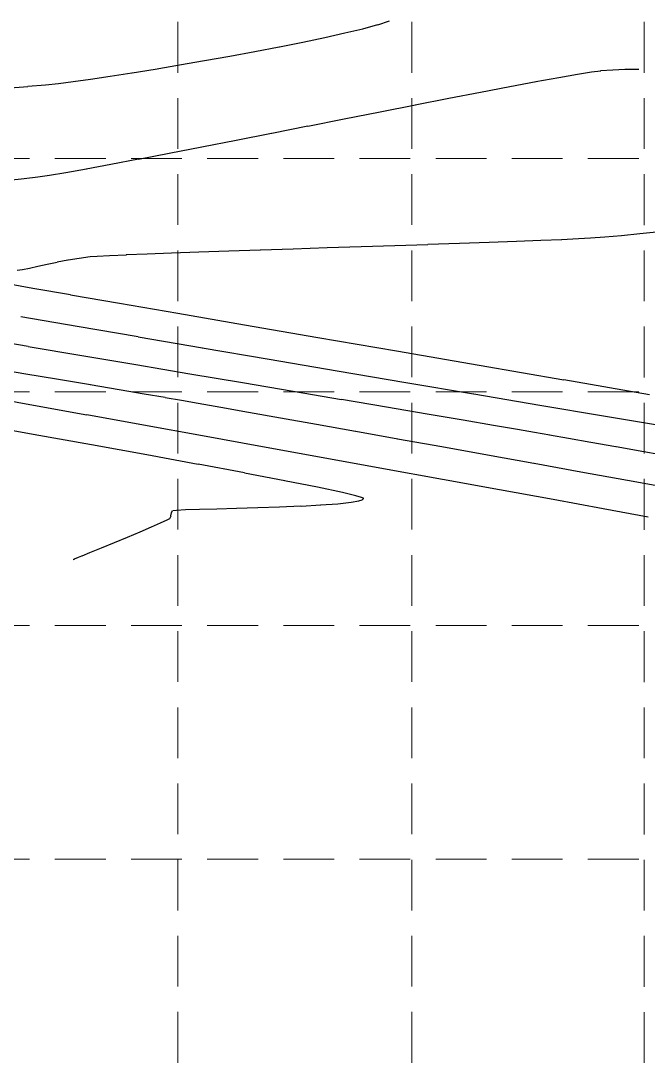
# Model space of a CAD drawing. Header units: inches. Extents: x 6967 to 7890, y 13663 to 15138.
# Drawn here: x 7183.2 to 7245, y 13988.9 to 14092 of the extents above; entities that cross this region are included whole.
import ezdxf

# ---------------------------------------------------------------- set-up
doc = ezdxf.new("R2010")
doc.units = ezdxf.units.IN
doc.header["$MEASUREMENT"] = 0
for name, pattern in [('DASHED', [0.75, 0.5, -0.25]), ('HIDDEN', [0.375, 0.25, -0.125]), ('xGWI003pt$0$PHANTOM2', [1.25, 0.625, -0.125, 0.125, -0.125, 0.125, -0.125])]:
    doc.linetypes.add(name, pattern=pattern)
for name, color, linetype in [('C-SITE-BLDG-STBK-N', 7, 'DASHED'), ('EC', 35, 'Continuous'), ('GRID', 254, 'HIDDEN'), ('xGWI003pt$0$C-BNDY-E', 3, 'xGWI003pt$0$PHANTOM2')]:
    doc.layers.add(name, color=color, linetype=linetype)

msp = doc.modelspace()

# ---------------------------------------------------------------- linework, layer by layer
at = {"layer": 'C-SITE-BLDG-STBK-N'}
msp.add_arc((6024.67, 7268.02), 6960.55, 76.300143, 80.65594, dxfattribs=at)
at = {"layer": 'EC', "color": 35}
for points, elevation in [([(7216.9, 14091.24), (7218.38, 14091.64)], 673), ([(7208.7, 14089.46), (7211, 14089.92)], 673), ([(7198.86, 14087.67), (7201.32, 14088.1)], 673), ([(7190.08, 14086.28), (7192.03, 14086.57)], 673), ([(7192.03, 14086.57), (7194.17, 14086.9)], 673), ([(7238.05, 14086.77), (7239.44, 14086.99)], 672), ([(7240.33, 14087.11), (7241.53, 14087.19)], 672), ([(7243.95, 14087.26), (7244.09, 14087.26)], 672), ([(7181.75, 14085.4), (7183.91, 14085.56)], 673), ([(7185.66, 14085.71), (7186.94, 14085.85)], 673), ([(7228.51, 14085), (7231.39, 14085.55)], 672), ([(7233.97, 14086.03), (7236.21, 14086.44)], 672), ([(7215.08, 14082.37), (7218.63, 14083.06)], 672), ([(7204.43, 14080.27), (7207.93, 14080.96)], 672), ([(7242.38, 14070.89), (7244.2, 14071.06)], 671), ([(7223.32, 14070.01), (7226.43, 14070.11)], 671), ([(7229.36, 14070.21), (7232.05, 14070.31)], 671), ([(7232.05, 14070.31), (7234.44, 14070.4)], 671), ([(7234.44, 14070.4), (7236.5, 14070.49)], 671), ([(7198.08, 14069.16), (7200.77, 14069.26)], 671), ([(7206.82, 14069.46), (7210.07, 14069.57)], 671), ([(7213.39, 14069.68), (7216.75, 14069.79)], 671), ([(7184.89, 14067.85), (7185.81, 14068.05)], 671), ([(7185.81, 14068.05), (7186.82, 14068.26)], 671), ([(7190.06, 14068.8), (7190.76, 14068.85)], 671), ([(7190.76, 14068.85), (7191.97, 14068.92)], 671), ([(7182.88, 14067.45), (7183.4, 14067.53)], 671), ([(7183.4, 14067.53), (7184.08, 14067.67)], 671), ([(7188.13, 14065.02), (7184.41, 14065.67)], 671), ([(7198.7, 14063.19), (7192.94, 14064.18)], 671), ([(7205.26, 14062.05), (7198.7, 14063.19)], 671), ([(7194.56, 14058.13), (7189.23, 14059.03)], 673), ([(7228.36, 14058.08), (7220.24, 14059.47)], 671), ([(7236.72, 14056.64), (7228.36, 14058.08)], 671), ([(7190.08, 14056.16), (7186.94, 14056.69)], 674), ([(7205.05, 14056.36), (7199.86, 14057.23)], 673), ([(7221.14, 14056.38), (7214.39, 14057.52)], 672), ([(7210.06, 14055.51), (7205.05, 14056.36)], 673), ([(7184.48, 14054.15), (7179.61, 14055.02)], 675), ([(7197.45, 14054.91), (7195.38, 14055.26)], 674), ([(7200.71, 14054.33), (7199.05, 14054.63)], 674), ([(7205.64, 14053.45), (7202.92, 14053.94)], 674), ([(7208.8, 14052.89), (7205.64, 14053.45)], 674), ([(7240.62, 14053.08), (7234.35, 14054.14)], 672), ([(7229.8, 14052.18), (7226.8, 14052.69)], 673), ([(7233.82, 14051.48), (7232.16, 14051.77)], 673), ([(7207.04, 14050.07), (7201.11, 14051.14)], 675), ([(7224.69, 14050.05), (7220.34, 14050.83)], 674), ([(7229.18, 14049.24), (7224.69, 14050.05)], 674), ([(7212.46, 14046.08), (7209.21, 14046.73)], 676), ([(7216.79, 14045.08), (7216.22, 14045.24)], 676), ([(7208.72, 14044.15), (7210.82, 14044.24)], 676), ([(7212.76, 14044.34), (7214.45, 14044.46)], 676), ([(7214.45, 14044.46), (7215.78, 14044.61)], 676), ([(7216.53, 14044.74), (7216.86, 14044.85)], 676), ([(7198.02, 14043.27), (7198.06, 14043.57)], 676), ([(7198.19, 14043.8), (7198.55, 14043.84)], 676), ([(7198.55, 14043.84), (7199.46, 14043.88)], 676), ([(7200.82, 14043.92), (7202.52, 14043.96)], 676), ([(7194.98, 14041.7), (7196.09, 14042.18)], 676), ([(7197.64, 14042.86), (7197.91, 14043)], 676), ([(7192.45, 14040.65), (7193.74, 14041.18)], 676), ([(7190.04, 14039.66), (7191.19, 14040.13)], 676), ([(7189.26, 14039.33), (7190.04, 14039.66)], 676)]:
    msp.add_lwpolyline(points, dxfattribs=dict(at, elevation=elevation))
at = {"layer": 'EC', "color": 35, "extrusion": (0.298527, -0.954401, 0), "elevation": -11294.19}
msp.add_lwpolyline([(11095.97, 673), (11097.19, 673)], dxfattribs=at)
at = {"layer": 'EC', "color": 35, "extrusion": (0.217745, -0.976006, 0), "elevation": -12181.66}
msp.add_lwpolyline([(10108.21, 673), (10110.23, 673)], dxfattribs=at)
at = {"layer": 'EC', "color": 35, "extrusion": (0.234514, -0.972113, 0), "elevation": -12005.81}
msp.add_lwpolyline([(10318.44, 673), (10320.24, 673)], dxfattribs=at)
at = {"layer": 'EC', "color": 35, "extrusion": (0.205413, -0.978675, 0), "elevation": -12308.23}
msp.add_lwpolyline([(9951.48, 673), (9953.7, 673)], dxfattribs=at)
at = {"layer": 'EC', "color": 35, "extrusion": (0.175602, -0.984461, 0), "elevation": -12604.62}
msp.add_lwpolyline([(9563.33, 673), (9565.86, 673)], dxfattribs=at)
at = {"layer": 'EC', "color": 35, "extrusion": (0.181433, -0.983403, 0), "elevation": -12547.71}
msp.add_lwpolyline([(9640.39, 673), (9642.9, 673)], dxfattribs=at)
at = {"layer": 'EC', "color": 35, "extrusion": (0.18804, -0.982161, 0), "elevation": -12482.6}
msp.add_lwpolyline([(9727.03, 673), (9729.48, 673)], dxfattribs=at)
at = {"layer": 'EC', "color": 35, "extrusion": (0.165076, -0.986281, 0), "elevation": -12706.04}
msp.add_lwpolyline([(9423.2, 673), (9425.63, 673)], dxfattribs=at)
at = {"layer": 'EC', "color": 35, "extrusion": (0.159852, -0.987141, 0), "elevation": -12755.75}
msp.add_lwpolyline([(9353.49, 673), (9355.81, 673)], dxfattribs=at)
at = {"layer": 'EC', "color": 35, "extrusion": (0.173089, -0.984906, 0), "elevation": -12621.32}
msp.add_lwpolyline([(9565.2, 672), (9567.06, 672)], dxfattribs=at)
at = {"layer": 'EC', "color": 35, "extrusion": (0.127163, -0.991882, 0), "elevation": -13052.04}
msp.add_lwpolyline([(8972.02, 672), (8972.92, 672)], dxfattribs=at)
at = {"layer": 'EC', "color": 35, "extrusion": (0.040942, -0.999162, 0), "elevation": -13778.9}
msp.add_lwpolyline([(7812.21, 672), (7813.42, 672)], dxfattribs=at)
at = {"layer": 'EC', "color": 35, "extrusion": (0.015616, -0.999878, 0), "elevation": -13972.42}
msp.add_lwpolyline([(7461.83, 672), (7463.05, 672)], dxfattribs=at)
at = {"layer": 'EC', "color": 35, "extrusion": (0.085872, -0.996306, 0), "elevation": -13416.64}
msp.add_lwpolyline([(8366.93, 673), (8368.68, 673)], dxfattribs=at)
at = {"layer": 'EC', "color": 35, "extrusion": (0.128693, -0.991684, 0), "elevation": -13043.81}
msp.add_lwpolyline([(8939.93, 673), (8941.37, 673)], dxfattribs=at)
at = {"layer": 'EC', "color": 35, "extrusion": (0.139798, -0.99018, 0), "elevation": -12942.79}
msp.add_lwpolyline([(9086.98, 673), (9088.71, 673)], dxfattribs=at)
at = {"layer": 'EC', "color": 35, "extrusion": (0.185273, -0.982687, 0), "elevation": -12501.9}
msp.add_lwpolyline([(9715.87, 672), (9718.5, 672)], dxfattribs=at)
at = {"layer": 'EC', "color": 35, "extrusion": (0.191814, -0.981431, 0), "elevation": -12436.93}
msp.add_lwpolyline([(9789.43, 672), (9792.81, 672)], dxfattribs=at)
at = {"layer": 'EC', "color": 35, "extrusion": (0.190407, -0.981705, 0), "elevation": -12450.96}
msp.add_lwpolyline([(9774.97, 672), (9778.15, 672)], dxfattribs=at)
at = {"layer": 'EC', "color": 35, "extrusion": (0.192728, -0.981252, 0), "elevation": -12427.8}
msp.add_lwpolyline([(9797.5, 672), (9801.02, 672)], dxfattribs=at)
at = {"layer": 'EC', "color": 35, "extrusion": (0.193429, -0.981114, 0), "elevation": -12420.8}
msp.add_lwpolyline([(9799.11, 672), (9802.76, 672)], dxfattribs=at)
at = {"layer": 'EC', "color": 35, "extrusion": (0.193286, -0.981142, 0), "elevation": -12422.23}
msp.add_lwpolyline([(9793.67, 672), (9797.3, 672)], dxfattribs=at)
at = {"layer": 'EC', "color": 35, "extrusion": (0.191962, -0.981402, 0), "elevation": -12435.43}
msp.add_lwpolyline([(9769.87, 672), (9773.32, 672)], dxfattribs=at)
at = {"layer": 'EC', "color": 35, "extrusion": (0.190657, -0.981657, 0), "elevation": -12448.41}
msp.add_lwpolyline([(9750.06, 672), (9753.34, 672)], dxfattribs=at)
at = {"layer": 'EC', "color": 35, "extrusion": (0.185995, -0.982551, 0), "elevation": -12494.55}
msp.add_lwpolyline([(9685.01, 672), (9687.79, 672)], dxfattribs=at)
at = {"layer": 'EC', "color": 35, "extrusion": (0.188753, -0.982025, 0), "elevation": -12467.29}
msp.add_lwpolyline([(9722.84, 672), (9725.89, 672)], dxfattribs=at)
at = {"layer": 'EC', "color": 35, "extrusion": (0.175563, -0.984468, 0), "elevation": -12596.55}
msp.add_lwpolyline([(9547.43, 672), (9549.5, 672)], dxfattribs=at)
at = {"layer": 'EC', "color": 35, "extrusion": (0.181914, -0.983315, 0), "elevation": -12534.65}
msp.add_lwpolyline([(9630.6, 672), (9633.05, 672)], dxfattribs=at)
at = {"layer": 'EC', "color": 35, "extrusion": (0.101898, -0.994795, 0), "elevation": -13271.23}
msp.add_lwpolyline([(8579.01, 672), (8580.55, 672)], dxfattribs=at)
at = {"layer": 'EC', "color": 35, "extrusion": (0.113612, -0.993525, 0), "elevation": -13169.21}
msp.add_lwpolyline([(8736.31, 672), (8737.66, 672)], dxfattribs=at)
at = {"layer": 'EC', "color": 35, "extrusion": (0.142791, -0.989753, 0), "elevation": -12906.46}
msp.add_lwpolyline([(9121.3, 672), (9122.45, 672)], dxfattribs=at)
at = {"layer": 'EC', "color": 35, "extrusion": (0.164728, -0.986339, 0), "elevation": -12700.76}
msp.add_lwpolyline([(9406.72, 672), (9408.35, 672)], dxfattribs=at)
at = {"layer": 'EC', "color": 35, "extrusion": (0.100938, -0.994893, 0), "elevation": -13267.98}
msp.add_lwpolyline([(8627.51, 671), (8629.49, 671)], dxfattribs=at)
at = {"layer": 'EC', "color": 35, "extrusion": (0.033291, -0.999446, 0), "elevation": -13821.73}
msp.add_lwpolyline([(7684.48, 671), (7687.73, 671)], dxfattribs=at)
at = {"layer": 'EC', "color": 35, "extrusion": (0.034961, -0.999389, 0), "elevation": -13808.86}
msp.add_lwpolyline([(7713.92, 671), (7716.85, 671)], dxfattribs=at)
at = {"layer": 'EC', "color": 35, "extrusion": (0.047347, -0.998879, 0), "elevation": -13712.09}
msp.add_lwpolyline([(7894.57, 671), (7896.23, 671)], dxfattribs=at)
at = {"layer": 'EC', "color": 35, "extrusion": (0.057911, -0.998322, 0), "elevation": -13627.79}
msp.add_lwpolyline([(8040.84, 671), (8042.05, 671)], dxfattribs=at)
at = {"layer": 'EC', "color": 35, "extrusion": (0.07614, -0.997097, 0), "elevation": -13478.59}
msp.add_lwpolyline([(8289.67, 671), (8291.07, 671)], dxfattribs=at)
at = {"layer": 'EC', "color": 35, "extrusion": (0.088076, -0.996114, 0), "elevation": -13378.32}
msp.add_lwpolyline([(8451.91, 671), (8453.55, 671)], dxfattribs=at)
at = {"layer": 'EC', "color": 35, "extrusion": (0.04443, -0.999012, 0), "elevation": -13735.48}
msp.add_lwpolyline([(7809.95, 671), (7811.61, 671)], dxfattribs=at)
at = {"layer": 'EC', "color": 35, "extrusion": (0.039814, -0.999207, 0), "elevation": -13771.43}
msp.add_lwpolyline([(7748.06, 671), (7750.12, 671)], dxfattribs=at)
at = {"layer": 'EC', "color": 35, "extrusion": (0.037065, -0.999313, 0), "elevation": -13792.7}
msp.add_lwpolyline([(7712.21, 671), (7714.61, 671)], dxfattribs=at)
at = {"layer": 'EC', "color": 35, "extrusion": (0.034145, -0.999417, 0), "elevation": -13815.18}
msp.add_lwpolyline([(7676.97, 671), (7679.91, 671)], dxfattribs=at)
at = {"layer": 'EC', "color": 35, "extrusion": (0.033387, -0.999443, 0), "elevation": -13821.01}
msp.add_lwpolyline([(7669.42, 671), (7672.53, 671)], dxfattribs=at)
at = {"layer": 'EC', "color": 35, "extrusion": (0.0327, -0.999465, 0), "elevation": -13826.28}
msp.add_lwpolyline([(7666.28, 671), (7669.61, 671)], dxfattribs=at)
at = {"layer": 'EC', "color": 35, "extrusion": (0.032879, -0.999459, 0), "elevation": -13824.9}
msp.add_lwpolyline([(7675.45, 671), (7678.78, 671)], dxfattribs=at)
at = {"layer": 'EC', "color": 35, "extrusion": (0.190335, -0.981719, 0), "elevation": -12443.19}
msp.add_lwpolyline([(9733.11, 671), (9734.19, 671)], dxfattribs=at)
at = {"layer": 'EC', "color": 35, "extrusion": (0.166016, -0.986123, 0), "elevation": -12679.94}
msp.add_lwpolyline([(9423.73, 671), (9424.83, 671)], dxfattribs=at)
at = {"layer": 'EC', "color": 35, "extrusion": (0.132347, -0.991203, 0), "elevation": -12993.46}
msp.add_lwpolyline([(8987.68, 671), (8988.78, 671)], dxfattribs=at)
at = {"layer": 'EC', "color": 35, "extrusion": (0.215306, -0.976547, 0), "elevation": -12190.96}
msp.add_lwpolyline([(10044.44, 671), (10045.28, 671)], dxfattribs=at)
at = {"layer": 'EC', "color": 35, "extrusion": (0.174455, 0.984665, 0), "elevation": 15103.33}
msp.add_lwpolyline([(-4620.41, 671), (-4617.89, 671)], dxfattribs=at)
at = {"layer": 'EC', "color": 35, "extrusion": (-0.171063, -0.98526, 0), "elevation": -15087.32}
msp.add_lwpolyline([(4681.05, 671), (4676.17, 671)], dxfattribs=at)
at = {"layer": 'EC', "color": 35, "extrusion": (-0.171213, -0.985234, 0), "elevation": -15085.09}
msp.add_lwpolyline([(4675.06, 672), (4669.43, 672)], dxfattribs=at)
at = {"layer": 'EC', "color": 35, "extrusion": (-0.170043, -0.985437, 0), "elevation": -15079.53}
msp.add_lwpolyline([(4699.05, 672), (4692.97, 672)], dxfattribs=at)
at = {"layer": 'EC', "color": 35, "extrusion": (-0.169778, -0.985482, 0), "elevation": -15081.2}
msp.add_lwpolyline([(4720.56, 671), (4713.23, 671)], dxfattribs=at)
at = {"layer": 'EC', "color": 35, "extrusion": (-0.168179, -0.985757, 0), "elevation": -15067.86}
msp.add_lwpolyline([(4717.04, 673), (4711.79, 673)], dxfattribs=at)
at = {"layer": 'EC', "color": 35, "extrusion": (-0.169157, -0.985589, 0), "elevation": -15075.29}
msp.add_lwpolyline([(4719.03, 672), (4712.6, 672)], dxfattribs=at)
at = {"layer": 'EC', "color": 35, "extrusion": (-0.169581, -0.985516, 0), "elevation": -15080.26}
msp.add_lwpolyline([(4731.44, 671), (4723.58, 671)], dxfattribs=at)
at = {"layer": 'EC', "color": 35, "extrusion": (-0.167573, -0.98586, 0), "elevation": -15064.95}
msp.add_lwpolyline([(4731.66, 673), (4726.3, 673)], dxfattribs=at)
at = {"layer": 'EC', "color": 35, "extrusion": (-0.168469, -0.985707, 0), "elevation": -15072}
msp.add_lwpolyline([(4736.21, 672), (4729.54, 672)], dxfattribs=at)
at = {"layer": 'EC', "color": 35, "extrusion": (-0.167928, -0.985799, 0), "elevation": -15069.4}
msp.add_lwpolyline([(4751.29, 672), (4744.48, 672)], dxfattribs=at)
at = {"layer": 'EC', "color": 35, "extrusion": (-0.16573, -0.986171, 0), "elevation": -15053.39}
msp.add_lwpolyline([(4754.49, 674), (4750.82, 674)], dxfattribs=at)
at = {"layer": 'EC', "color": 35, "extrusion": (-0.166745, -0.986, 0), "elevation": -15060.97}
msp.add_lwpolyline([(4755.09, 673), (4749.72, 673)], dxfattribs=at)
at = {"layer": 'EC', "color": 35, "extrusion": (-0.165867, -0.986148, 0), "elevation": -15054.06}
msp.add_lwpolyline([(4755.84, 674), (4752.39, 674)], dxfattribs=at)
at = {"layer": 'EC', "color": 35, "extrusion": (-0.169244, -0.985574, 0), "elevation": -15078.64}
msp.add_lwpolyline([(4761.89, 671), (4753.32, 671)], dxfattribs=at)
at = {"layer": 'EC', "color": 35, "extrusion": (-0.166761, -0.985997, 0), "elevation": -15058.36}
msp.add_lwpolyline([(4748.25, 674), (4745.37, 674)], dxfattribs=at)
at = {"layer": 'EC', "color": 35, "extrusion": (-0.167715, -0.985836, 0), "elevation": -15062.95}
msp.add_lwpolyline([(4736.19, 674), (4733.69, 674)], dxfattribs=at)
at = {"layer": 'EC', "color": 35, "extrusion": (-0.167165, -0.985929, 0), "elevation": -15065.71}
msp.add_lwpolyline([(4776.58, 672), (4769.8, 672)], dxfattribs=at)
at = {"layer": 'EC', "color": 35, "extrusion": (-0.172208, -0.985061, 0), "elevation": -15084.39}
msp.add_lwpolyline([(4671.19, 674), (4669.56, 674)], dxfattribs=at)
at = {"layer": 'EC', "color": 35, "extrusion": (-0.166258, -0.986082, 0), "elevation": -15058.62}
msp.add_lwpolyline([(4777.7, 673), (4772.88, 673)], dxfattribs=at)
at = {"layer": 'EC', "color": 35, "extrusion": (-0.166303, -0.986075, 0), "elevation": -15058.84}
msp.add_lwpolyline([(4781.49, 673), (4777, 673)], dxfattribs=at)
at = {"layer": 'EC', "color": 35, "extrusion": (-0.166909, -0.985972, 0), "elevation": -15064.47}
msp.add_lwpolyline([(4787.12, 672), (4780.5, 672)], dxfattribs=at)
at = {"layer": 'EC', "color": 35, "extrusion": (-0.177371, -0.984144, 0), "elevation": -15105.62}
msp.add_lwpolyline([(4583.11, 675), (4577.76, 675)], dxfattribs=at)
at = {"layer": 'EC', "color": 35, "extrusion": (-0.175107, -0.984549, 0), "elevation": -15098.08}
msp.add_lwpolyline([(4630.69, 674), (4628.44, 674)], dxfattribs=at)
at = {"layer": 'EC', "color": 35, "extrusion": (-0.16649, -0.986043, 0), "elevation": -15059.74}
msp.add_lwpolyline([(4782.72, 673), (4778.64, 673)], dxfattribs=at)
at = {"layer": 'EC', "color": 35, "extrusion": (-0.177574, -0.984108, 0), "elevation": -15106.57}
msp.add_lwpolyline([(4585.67, 675), (4580, 675)], dxfattribs=at)
at = {"layer": 'EC', "color": 35, "extrusion": (-0.17581, -0.984424, 0), "elevation": -15101.38}
msp.add_lwpolyline([(4629.48, 674), (4625.88, 674)], dxfattribs=at)
at = {"layer": 'EC', "color": 35, "extrusion": (-0.166877, -0.985978, 0), "elevation": -15061.62}
msp.add_lwpolyline([(4780.39, 673), (4776.8, 673)], dxfattribs=at)
at = {"layer": 'EC', "color": 35, "extrusion": (-0.166616, -0.986022, 0), "elevation": -15063.05}
msp.add_lwpolyline([(4803.92, 672), (4797.94, 672)], dxfattribs=at)
at = {"layer": 'EC', "color": 35, "extrusion": (-0.175516, -0.984477, 0), "elevation": -15094.15}
msp.add_lwpolyline([(4606.69, 676), (4600.65, 676)], dxfattribs=at)
at = {"layer": 'EC', "color": 35, "extrusion": (-0.177791, -0.984068, 0), "elevation": -15107.58}
msp.add_lwpolyline([(4588.22, 675), (4582.33, 675)], dxfattribs=at)
at = {"layer": 'EC', "color": 35, "extrusion": (0.176052, 0.984381, 0), "elevation": 15102.52}
msp.add_lwpolyline([(-4629.68, 674), (-4625.76, 674)], dxfattribs=at)
at = {"layer": 'EC', "color": 35, "extrusion": (-0.176315, -0.984334, 0), "elevation": -15103.76}
msp.add_lwpolyline([(4629.86, 674), (4625.66, 674)], dxfattribs=at)
at = {"layer": 'EC', "color": 35, "extrusion": (-0.168927, -0.985629, 0), "elevation": -15071.53}
msp.add_lwpolyline([(4754.5, 673), (4752.1, 673)], dxfattribs=at)
at = {"layer": 'EC', "color": 35, "extrusion": (-0.174635, -0.984633, 0), "elevation": -15098.83}
msp.add_lwpolyline([(4670.3, 673), (4668.79, 673)], dxfattribs=at)
at = {"layer": 'EC', "color": 35, "extrusion": (-0.176865, -0.984235, 0), "elevation": -15100.45}
msp.add_lwpolyline([(4591.83, 676), (4585.99, 676)], dxfattribs=at)
at = {"layer": 'EC', "color": 35, "extrusion": (-0.174737, -0.984615, 0), "elevation": -15099.32}
msp.add_lwpolyline([(4670.62, 673), (4668.73, 673)], dxfattribs=at)
at = {"layer": 'EC', "color": 35, "extrusion": (-0.174887, -0.984589, 0), "elevation": -15100.03}
msp.add_lwpolyline([(4670.55, 673), (4668.32, 673)], dxfattribs=at)
at = {"layer": 'EC', "color": 35, "extrusion": (-0.175073, -0.984555, 0), "elevation": -15100.91}
msp.add_lwpolyline([(4670.21, 673), (4667.69, 673)], dxfattribs=at)
at = {"layer": 'EC', "color": 35, "extrusion": (-0.178585, -0.983925, 0), "elevation": -15108.45}
msp.add_lwpolyline([(4570.98, 676), (4565.44, 676)], dxfattribs=at)
at = {"layer": 'EC', "color": 35, "extrusion": (-0.178301, -0.983976, 0), "elevation": -15109.95}
msp.add_lwpolyline([(4592.49, 675), (4586.42, 675)], dxfattribs=at)
at = {"layer": 'EC', "color": 35, "extrusion": (-0.175292, -0.984517, 0), "elevation": -15101.95}
msp.add_lwpolyline([(4669.64, 673), (4666.86, 673)], dxfattribs=at)
at = {"layer": 'EC', "color": 35, "extrusion": (-0.175543, -0.984472, 0), "elevation": -15103.14}
msp.add_lwpolyline([(4668.79, 673), (4665.79, 673)], dxfattribs=at)
at = {"layer": 'EC', "color": 35, "extrusion": (-0.180843, -0.983512, 0), "elevation": -15118.9}
msp.add_lwpolyline([(4541.43, 676), (4536.29, 676)], dxfattribs=at)
at = {"layer": 'EC', "color": 35, "extrusion": (-0.183929, -0.982939, 0), "elevation": -15133.09}
msp.add_lwpolyline([(4498.58, 676), (4493.95, 676)], dxfattribs=at)
at = {"layer": 'EC', "color": 35, "extrusion": (-0.178614, -0.983919, 0), "elevation": -15111.42}
msp.add_lwpolyline([(4593.72, 675), (4587.68, 675)], dxfattribs=at)
at = {"layer": 'EC', "color": 35, "extrusion": (-0.177291, -0.984158, 0), "elevation": -15108.35}
msp.add_lwpolyline([(4628.52, 674), (4623.86, 674)], dxfattribs=at)
at = {"layer": 'EC', "color": 35, "extrusion": (-0.177711, -0.984083, 0), "elevation": -15110.32}
msp.add_lwpolyline([(4626.77, 674), (4622.08, 674)], dxfattribs=at)
at = {"layer": 'EC', "color": 35, "extrusion": (-0.188392, -0.982094, 0), "elevation": -15153.36}
msp.add_lwpolyline([(4433.84, 676), (4429.81, 676)], dxfattribs=at)
at = {"layer": 'EC', "color": 35, "extrusion": (-0.178984, -0.983852, 0), "elevation": -15113.14}
msp.add_lwpolyline([(4593.94, 675), (4588.03, 675)], dxfattribs=at)
at = {"layer": 'EC', "color": 35, "extrusion": (-0.178199, -0.983994, 0), "elevation": -15112.61}
msp.add_lwpolyline([(4623.95, 674), (4619.28, 674)], dxfattribs=at)
at = {"layer": 'EC', "color": 35, "extrusion": (-0.179433, -0.98377, 0), "elevation": -15115.24}
msp.add_lwpolyline([(4592.73, 675), (4587.04, 675)], dxfattribs=at)
at = {"layer": 'EC', "color": 35, "extrusion": (-0.178776, -0.98389, 0), "elevation": -15115.32}
msp.add_lwpolyline([(4619.67, 674), (4615.08, 674)], dxfattribs=at)
at = {"layer": 'EC', "color": 35, "extrusion": (-0.207974, -0.978134, 0), "elevation": -15238.96}
msp.add_lwpolyline([(4136.04, 676), (4133.54, 676)], dxfattribs=at)
at = {"layer": 'EC', "color": 35, "extrusion": (-0.232467, -0.972604, 0), "elevation": -15338}
msp.add_lwpolyline([(3753.48, 676), (3752.13, 676)], dxfattribs=at)
at = {"layer": 'EC', "color": 35, "extrusion": (-0.179993, -0.983668, 0), "elevation": -15117.85}
msp.add_lwpolyline([(4589.52, 675), (4584.14, 675)], dxfattribs=at)
at = {"layer": 'EC', "color": 35, "extrusion": (0.053347, -0.998576, 0), "elevation": -13639.56}
msp.add_lwpolyline([(7949.78, 676), (7951.72, 676)], dxfattribs=at)
at = {"layer": 'EC', "color": 35, "extrusion": (0.17439, -0.984677, 0), "elevation": -12571.04}
msp.add_lwpolyline([(9554.45, 676), (9555.21, 676)], dxfattribs=at)
at = {"layer": 'EC', "color": 35, "extrusion": (-0.419584, -0.907717, 0), "elevation": -15777}
msp.add_lwpolyline([(657.91, 676), (657.72, 676)], dxfattribs=at)
at = {"layer": 'EC', "color": 35, "extrusion": (0.592945, -0.805243, 0), "elevation": -7030.32}
msp.add_lwpolyline([(14139.15, 676), (14139.28, 676)], dxfattribs=at)
at = {"layer": 'EC', "color": 35, "extrusion": (0.816961, 0.576693, 0), "elevation": 13995.63}
msp.add_lwpolyline([(7312.2, 676), (7312.24, 676)], dxfattribs=at)
at = {"layer": 'EC', "color": 35, "extrusion": (0.935356, -0.353708, 0), "elevation": 1782.62}
msp.add_lwpolyline([(15689.7, 676), (15689.75, 676)], dxfattribs=at)
at = {"layer": 'EC', "color": 35, "extrusion": (-0.180712, -0.983536, 0), "elevation": -15121.2}
msp.add_lwpolyline([(4583.45, 675), (4578.46, 675)], dxfattribs=at)
at = {"layer": 'EC', "color": 35, "extrusion": (0.916853, -0.399224, 0), "elevation": 993.12}
msp.add_lwpolyline([(15748.95, 676), (15749.25, 676)], dxfattribs=at)
at = {"layer": 'EC', "color": 35, "extrusion": (0.879061, -0.476709, 0), "elevation": -367.17}
msp.add_lwpolyline([(15776.54, 676), (15776.8, 676)], dxfattribs=at)
at = {"layer": 'EC', "color": 35, "extrusion": (0.029835, -0.999555, 0), "elevation": -13822.83}
msp.add_lwpolyline([(7615.25, 676), (7616.61, 676)], dxfattribs=at)
at = {"layer": 'EC', "color": 35, "extrusion": (0.026682, -0.999644, 0), "elevation": -13846.78}
msp.add_lwpolyline([(7574.68, 676), (7576.64, 676)], dxfattribs=at)
at = {"layer": 'EC', "color": 35, "extrusion": (0.029257, -0.999572, 0), "elevation": -13827.22}
msp.add_lwpolyline([(7612.28, 676), (7614.38, 676)], dxfattribs=at)
at = {"layer": 'EC', "color": 35, "extrusion": (0.03406, -0.99942, 0), "elevation": -13790.47}
msp.add_lwpolyline([(7680.74, 676), (7682.88, 676)], dxfattribs=at)
at = {"layer": 'EC', "color": 35, "extrusion": (-0.181676, -0.983358, 0), "elevation": -15125.69}
msp.add_lwpolyline([(4573.13, 675), (4568.63, 675)], dxfattribs=at)
at = {"layer": 'EC', "color": 35, "extrusion": (-0.39672, 0.91794, 0), "elevation": 10035.04}
msp.add_lwpolyline([(-12176.39, 676), (-12177.38, 676)], dxfattribs=at)
at = {"layer": 'EC', "color": 35, "extrusion": (-0.413395, 0.910552, 0), "elevation": 9811.29}
msp.add_lwpolyline([(-12358.37, 676), (-12359.06, 676)], dxfattribs=at)
at = {"layer": 'EC', "color": 35, "extrusion": (0.385283, -0.922799, 0), "elevation": -10185.56}
msp.add_lwpolyline([(12048.19, 676), (12049.54, 676)], dxfattribs=at)
at = {"layer": 'EC', "color": 35, "extrusion": (0.38178, -0.924253, 0), "elevation": -10231.18}
msp.add_lwpolyline([(12006.72, 676), (12008.08, 676)], dxfattribs=at)
at = {"layer": 'EC', "color": 35, "extrusion": (0.389052, -0.921216, 0), "elevation": -10136.26}
msp.add_lwpolyline([(12083.95, 676), (12084.08, 676)], dxfattribs=at)
at = {"layer": 'EC', "color": 35, "extrusion": (0.38657, -0.92226, 0), "elevation": -10168.77}
msp.add_lwpolyline([(12056.73, 676), (12057.02, 676)], dxfattribs=at)
at = {"layer": 'EC', "color": 35, "extrusion": (0.384069, -0.923304, 0), "elevation": -10201.41}
msp.add_lwpolyline([(12029.41, 676), (12029.94, 676)], dxfattribs=at)
at = {"layer": 'GRID', "color": 252, "linetype": 'HIDDEN', "lineweight": 0, "ltscale": 20}
for p, q in [((7198.7, 13779.41), (7198.7, 15112.66)), ((7221.76, 13779.41), (7221.74, 15112.65)), ((7244.62, 13779.4), (7244.67, 15112.65)), ((6991.59, 14078.47), (7865.68, 14078.47)), ((6991.59, 14055.47), (7865.68, 14055.47)), ((6991.59, 14032.46), (7865.68, 14032.46)), ((6991.59, 14009.46), (7865.68, 14009.46))]:
    msp.add_line(p, q, dxfattribs=at)
at = {"layer": 'xGWI003pt$0$C-BNDY-E', "color": 253}
msp.add_arc((6024.67, 7268.02), 6950.55, 76.300143, 81.066863, dxfattribs=at)

doc.saveas('drawing.dxf')
